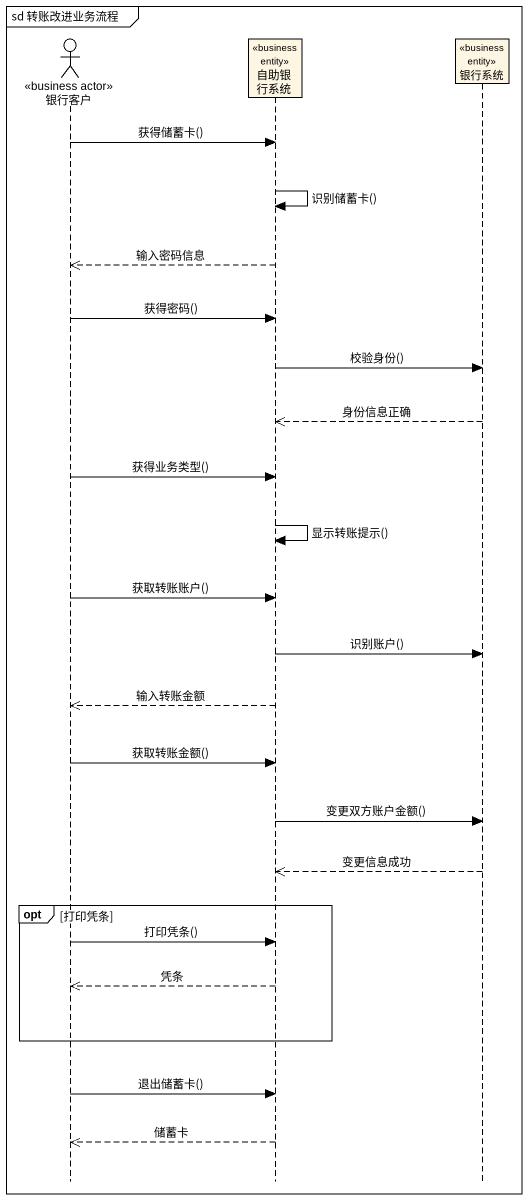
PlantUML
@startuml
mainframe sd 转账改进业务流程
hide footbox
actor 银行客户 <<business actor>>
participant 自助银行系统 <<business entity>>
participant 银行系统 <<business entity>>

银行客户 -> 自助银行系统 : 获得储蓄卡()
自助银行系统 -> 自助银行系统 : 识别储蓄卡()
自助银行系统 -->> 银行客户 : 输入密码信息
银行客户 -> 自助银行系统 : 获得密码()
自助银行系统 -> 银行系统 : 校验身份()
银行系统 -->> 自助银行系统 : 身份信息正确
银行客户 -> 自助银行系统 : 获得业务类型()
自助银行系统 -> 自助银行系统 : 显示转账提示()
银行客户 -> 自助银行系统 : 获取转账账户()
自助银行系统 -> 银行系统 : 识别账户()
自助银行系统 -->> 银行客户 : 输入转账金额
银行客户 -> 自助银行系统 : 获取转账金额()
自助银行系统 -> 银行系统 : 变更双方账户金额()
银行系统 -->> 自助银行系统 : 变更信息成功
opt 打印凭条
  银行客户 -> 自助银行系统 : 打印凭条()
  自助银行系统 -->> 银行客户 : 凭条
end
银行客户 -> 自助银行系统 : 退出储蓄卡()
自助银行系统 -->> 银行客户 : 储蓄卡
@enduml
